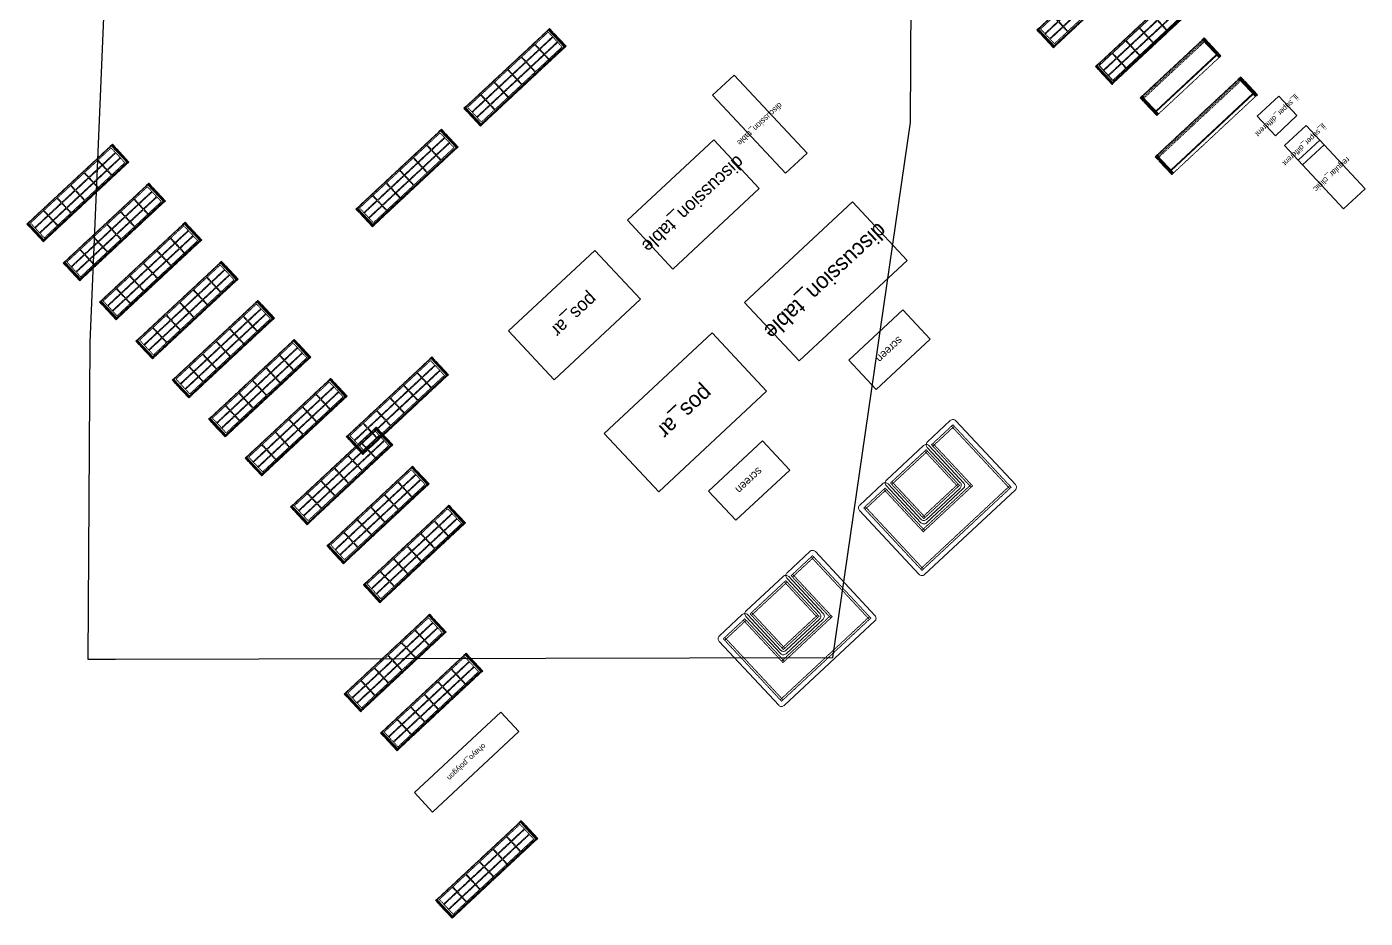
# Model space of a CAD drawing. Header units: metres. Extents: x 172 to 16228, y -2681 to 15684.
# Drawn here: x 2506 to 16228, y -2681 to 6462 of the extents above; entities that cross this region are included whole.
import ezdxf
from ezdxf.enums import TextEntityAlignment as Align

# ---------------------------------------------------------------- set-up
doc = ezdxf.new("R2010")
doc.units = ezdxf.units.M
doc.linetypes.add('a_p6_plan_L18$0$HIDDEN', pattern=[0.375, 0.25, -0.125])
doc.linetypes.add('ACAD_ISO03W100', pattern=[30, 12, -18])
for name, color, linetype in [('FixtureLabels', 2, 'Continuous'), ('Fixtures', 3, 'Continuous'), ('FloorPlan', 1, 'Continuous')]:
    doc.layers.add(name, color=color, linetype=linetype)
for name, color, linetype, lineweight in [('I-LK FF&E', 1, 'Continuous', 9), ('LN-ELEVATION-1', 81, 'Continuous', 13), ('LN-ELEVATION-2', 103, 'Continuous', 20), ('LN-ELEVATION-3', 125, 'a_p6_plan_L18$0$HIDDEN', 18), ('LN-ELEVATION-4', 145, 'Continuous', 13), ('LN-HATCH', 251, 'Continuous', 0)]:
    doc.layers.add(name, color=color, linetype=linetype, lineweight=lineweight)
pattern_1 = [(45, (7858054.0837, 3504049.203), (-4.4901280605, 4.4901280605), [])]
pattern_2 = [(45, (7858558.917, 3503823.203), (-4.4901280605, 4.4901280605), [])]
pattern_3 = [(45, (4208834.247, 1706614.74), (-4.4901280605, 4.4901280605), [])]
pattern_4 = [(45, (4209134.247, 1706614.74), (-4.4901280605, 4.4901280605), [])]

# ---------------------------------------------------------------- blocks, each defined once
blk = doc.blocks.new('12mm vc plan')
at = {"layer": 'LN-HATCH', "ltscale": 0.5}
h = blk.add_hatch(dxfattribs=at)
h.set_pattern_fill('ANSI31', color=256, scale=2)
h.set_pattern_definition([(45, (3760859.753, 1795248.936), (-4.490128061, 4.490128061), [])])
h.paths.add_polyline_path([(-1200, 250), (-1200, 60), (-1194, 60), (-1194, 50), (-1200, 50), (-1200, 6), (-1182, 6), (-1182, 250)])
h = blk.add_hatch(dxfattribs=at)
h.set_pattern_fill('ANSI31', color=256, scale=2)
h.set_pattern_definition(pattern_1)
h.paths.add_polyline_path([(0, 250), (0, 60), (-6, 60), (-6, 50), (0, 50), (0, 6), (-18, 6), (-18, 250)])
h = blk.add_hatch(dxfattribs=at)
h.set_pattern_fill('ANSI31', color=256, scale=2)
h.set_pattern_definition([(45, (7858047.0837, 3504049.203), (-4.4901280605, 4.4901280605), [])])
h.paths.add_polyline_path([(-1165, 6), (-1165, 0), (-1200, 0), (-1200, 6)])
h = blk.add_hatch(dxfattribs=at)
h.set_pattern_fill('ANSI31', color=256, scale=2)
h.set_pattern_definition(pattern_1)
h.paths.add_polyline_path([(-28, 6), (-28, 0), (0, 0), (0, 6)])
at = {"layer": 'LN-ELEVATION-1', "ltscale": 0.5}
for points in [[(-1200, 250), (-1200, 60), (-1194, 60), (-1194, 50), (-1200, 50), (-1200, 6), (-1182, 6), (-1182, 250)], [(-18, 238), (-1182, 238), (-1182, 244), (-18, 244)], [(0, 250), (0, 60), (-6, 60), (-6, 50), (0, 50), (0, 6), (-18, 6), (-18, 250)], [(-1165, 6), (-1165, 0), (-1200, 0), (-1200, 6)], [(-35, 6), (-35, 0), (0, 0), (0, 6)]]:
    blk.add_lwpolyline(points, close=True, dxfattribs=at)
at = {"layer": 'LN-ELEVATION-3', "ltscale": 0.5}
for p, q in [((-1182, 250), (-18, 250)), ((-1165, 6), (-35, 6)), ((-35, 0), (-1165, 0))]:
    blk.add_line(p, q, dxfattribs=at)
for points in [[(-1165, 226), (-35, 226), (-35, 18), (-1165, 18)], [(-1165, 226), (-983, 226), (-983, 162), (-1165, 162)], [(-1165, 90), (-983, 90), (-983, 154), (-1165, 154)], [(-975, 226), (-794, 226), (-794, 162), (-975, 162)], [(-975, 154), (-794, 154), (-794, 90), (-975, 90)], [(-786, 226), (-604, 226), (-604, 162), (-786, 162)], [(-786, 154), (-604, 154), (-604, 90), (-786, 90)], [(-596, 226), (-414, 226), (-414, 162), (-596, 162)], [(-596, 154), (-414, 154), (-414, 90), (-596, 90)], [(-406, 226), (-225, 226), (-225, 162), (-406, 162)], [(-406, 154), (-225, 154), (-225, 90), (-406, 90)], [(-217, 226), (-35, 226), (-35, 162), (-217, 162)], [(-217, 154), (-35, 154), (-35, 90), (-217, 90)], [(-1165, 82), (-983, 82), (-983, 18), (-1165, 18)], [(-975, 82), (-794, 82), (-794, 18), (-975, 18)], [(-786, 82), (-604, 82), (-604, 18), (-786, 18)], [(-596, 82), (-414, 82), (-414, 18), (-596, 18)], [(-406, 82), (-225, 82), (-225, 18), (-406, 18)], [(-217, 82), (-35, 82), (-35, 18), (-217, 18)]]:
    blk.add_lwpolyline(points, close=True, dxfattribs=at)
blk = doc.blocks.new('VC_FIXTURE_LARGE_3')
at = {"layer": 'I-LK FF&E', "xscale": -1}
blk.add_blockref('12MM VC PLAN', (0, 0), dxfattribs=at)
blk = doc.blocks.new('1010mm vc plan')
at = {"layer": 'LN-HATCH', "ltscale": 0.5}
h = blk.add_hatch(dxfattribs=at)
h.set_pattern_fill('ANSI31', color=256, scale=2)
h.set_pattern_definition([(45, (3761554.586, 1795022.936), (-4.490128061, 4.490128061), [])])
h.paths.add_polyline_path([(-505, 24), (-505, -166), (-499, -166), (-499, -176), (-505, -176), (-505, -220), (-487, -220), (-487, 24)])
h = blk.add_hatch(dxfattribs=at)
h.set_pattern_fill('ANSI31', color=256, scale=2)
h.set_pattern_definition(pattern_2)
h.paths.add_polyline_path([(505, 24), (505, -166), (499, -166), (499, -176), (505, -176), (505, -220), (487, -220), (487, 24)])
h = blk.add_hatch(dxfattribs=at)
h.set_pattern_fill('ANSI31', color=256, scale=2)
h.set_pattern_definition([(45, (7858741.917, 3503823.203), (-4.4901280605, 4.4901280605), [])])
h.paths.add_polyline_path([(-470, -220), (-470, -226), (-505, -226), (-505, -220)])
h = blk.add_hatch(dxfattribs=at)
h.set_pattern_fill('ANSI31', color=256, scale=2)
h.set_pattern_definition(pattern_2)
h.paths.add_polyline_path([(477, -220), (477, -226), (512, -226), (512, -220)])
at = {"layer": 'LN-ELEVATION-1', "ltscale": 0.5}
for points in [[(-505, 24), (-505, -166), (-499, -166), (-499, -176), (-505, -176), (-505, -220), (-487, -220), (-487, 24)], [(487, 12), (-487, 12), (-487, 18), (487, 18)], [(505, 24), (505, -166), (499, -166), (499, -176), (505, -176), (505, -220), (487, -220), (487, 24)], [(-470, -220), (-470, -226), (-505, -226), (-505, -220)], [(470, -220), (470, -226), (505, -226), (505, -220)]]:
    blk.add_lwpolyline(points, close=True, dxfattribs=at)
at = {"layer": 'LN-ELEVATION-2', "ltscale": 0.5}
blk.add_lwpolyline([(470, 0), (-470, 0), (-470, -208), (470, -208)], close=True, dxfattribs=at)
at = {"layer": 'LN-ELEVATION-3', "ltscale": 0.5}
for p, q in [((-487, 24), (487, 24)), ((-470, -220), (470, -220)), ((470, -226), (-470, -226))]:
    blk.add_line(p, q, dxfattribs=at)
for points in [[(-470, 0), (-289, 0), (-289, -64), (-470, -64)], [(-281, 0), (-99, 0), (-99, -64), (-281, -64)], [(-91, 0), (91, 0), (91, -64), (-91, -64)], [(99, 0), (281, 0), (281, -64), (99, -64)], [(289, 0), (470, 0), (470, -64), (289, -64)], [(-470, -136), (-289, -136), (-289, -72), (-470, -72)], [(-281, -72), (-99, -72), (-99, -136), (-281, -136)], [(-91, -72), (91, -72), (91, -136), (-91, -136)], [(99, -72), (281, -72), (281, -136), (99, -136)], [(289, -72), (470, -72), (470, -136), (289, -136)], [(-470, -144), (-289, -144), (-289, -208), (-470, -208)], [(-281, -144), (-99, -144), (-99, -208), (-281, -208)], [(-91, -144), (91, -144), (91, -208), (-91, -208)], [(99, -144), (281, -144), (281, -208), (99, -208)], [(289, -144), (470, -144), (470, -208), (289, -208)]]:
    blk.add_lwpolyline(points, close=True, dxfattribs=at)
blk = doc.blocks.new('VC_FIXTURE_MEDIUM_1')
at = {"layer": 'I-LK FF&E', "xscale": -1}
blk.add_blockref('1010MM VC PLAN', (512, 226), dxfattribs=at)
blk = doc.blocks.new('jj 900')
at = {"layer": 'LN-HATCH', "ltscale": 0.5}
h = blk.add_hatch(dxfattribs=at)
h.set_pattern_fill('ANSI31', color=256, scale=50)
h.set_pattern_definition([(45, (0, 0), (-4.419417, 4.419417), [])])
h.paths.add_polyline_path([(-912, 0), (-912, -190), (-906, -190), (-906, -200), (-912, -200), (-912, -244), (-887, -244), (-887, 0)])
h = blk.add_hatch(dxfattribs=at)
h.set_pattern_fill('ANSI31', color=256, scale=2)
h.set_pattern_definition(pattern_3)
h.paths.add_polyline_path([(-12, 0), (-12, -190), (-18, -190), (-18, -200), (-12, -200), (-12, -244), (-37, -244), (-37, 0)])
h = blk.add_hatch(dxfattribs=at)
h.set_pattern_fill('ANSI31', color=256, scale=2)
h.set_pattern_definition(pattern_4)
h.paths.add_polyline_path([(-37, -40), (-887, -40), (-887, -34), (-37, -34)])
h = blk.add_hatch(dxfattribs=at)
h.set_pattern_fill('ANSI31', color=256, scale=2)
h.set_pattern_definition(pattern_4)
h.paths.add_polyline_path([(-877, -244), (-877, -250), (-912, -250), (-912, -244)])
h = blk.add_hatch(dxfattribs=at)
h.set_pattern_fill('ANSI31', color=256, scale=2)
h.set_pattern_definition(pattern_3)
h.paths.add_polyline_path([(-47, -244), (-47, -250), (-12, -250), (-12, -244)])
at = {"layer": 'LN-ELEVATION-1', "ltscale": 0.5}
for points in [[(-912, 0), (-912, -190), (-906, -190), (-906, -200), (-912, -200), (-912, -244), (-887, -244), (-887, 0)], [(-12, 0), (-12, -190), (-18, -190), (-18, -200), (-12, -200), (-12, -244), (-37, -244), (-37, 0)], [(-37, -40), (-887, -40), (-887, -34), (-37, -34)], [(-877, -244), (-877, -250), (-912, -250), (-912, -244)], [(-47, -244), (-47, -250), (-12, -250), (-12, -244)]]:
    blk.add_lwpolyline(points, close=True, dxfattribs=at)
at = {"layer": 'LN-ELEVATION-3', "ltscale": 0.5}
for p, q in [((-887, 0), (-37, 0)), ((-877, -244), (-47, -244)), ((-47, -250), (-877, -250))]:
    blk.add_line(p, q, dxfattribs=at)
at = {"layer": 'LN-ELEVATION-4', "linetype": 'ACAD_ISO03W100', "ltscale": 0.05}
blk.add_lwpolyline([(-887, -220), (-37, -220), (-37, -232), (-887, -232)], close=True, dxfattribs=at)
blk = doc.blocks.new('JJ_FIXTURE_MEDIUM_2')
at = {"layer": 'I-LK FF&E'}
blk.add_blockref('JJ 900', (912, 250), dxfattribs=at)
blk = doc.blocks.new('jj 1200')
at = {"layer": 'LN-HATCH', "ltscale": 0.5}
h = blk.add_hatch(dxfattribs=at)
h.set_pattern_fill('ANSI31', color=256, scale=2)
h.set_pattern_definition([(45, (4097187.331, 1708800.267), (-4.4901280605, 4.4901280605), [])])
h.paths.add_polyline_path([(792, 220), (792, 30), (786, 30), (786, 20), (792, 20), (792, -24), (767, -24), (767, 220)])
h.paths.add_polyline_path([(-383, 180), (767, 180), (767, 186), (-383, 186)])
h.paths.add_polyline_path([(757, -24), (757, -30), (792, -30), (792, -24)])
h.paths.add_polyline_path([(-408, 220), (-408, 30), (-402, 30), (-402, 20), (-408, 20), (-408, -24), (-383, -24), (-383, 220)])
h.paths.add_polyline_path([(-373, -24), (-373, -30), (-408, -30), (-408, -24)])
at = {"layer": 'LN-ELEVATION-1', "ltscale": 0.5}
for points in [[(-408, 220), (-408, 30), (-402, 30), (-402, 20), (-408, 20), (-408, -24), (-383, -24), (-383, 220)], [(-383, 180), (767, 180), (767, 186), (-383, 186)], [(792, 220), (792, 30), (786, 30), (786, 20), (792, 20), (792, -24), (767, -24), (767, 220)], [(-373, -24), (-373, -30), (-408, -30), (-408, -24)], [(757, -24), (757, -30), (792, -30), (792, -24)]]:
    blk.add_lwpolyline(points, close=True, dxfattribs=at)
at = {"layer": 'LN-ELEVATION-3', "ltscale": 0.5}
for p, q in [((767, 220), (-383, 220)), ((757, -24), (-373, -24)), ((-373, -30), (757, -30))]:
    blk.add_line(p, q, dxfattribs=at)
at = {"layer": 'LN-ELEVATION-4', "linetype": 'ACAD_ISO03W100', "ltscale": 0.05}
blk.add_lwpolyline([(767, 0), (-383, 0), (-383, -12), (767, -12)], close=True, dxfattribs=at)
blk = doc.blocks.new('JJ_FIXTURE_LARGE_7')
at = {"layer": 'I-LK FF&E', "xscale": -1}
blk.add_blockref('JJ 1200', (792, 30), dxfattribs=at)
blk = doc.blocks.new('VC_FIXTURE_LARGE_4')
at = {"layer": 'I-LK FF&E', "xscale": -1}
blk.add_blockref('12MM VC PLAN', (0, 0), dxfattribs=at)
blk = doc.blocks.new('VC_FIXTURE_LARGE_5')
at = {"layer": 'I-LK FF&E', "xscale": -1}
blk.add_blockref('12MM VC PLAN', (0, 0), dxfattribs=at)
blk = doc.blocks.new('VC_FIXTURE_LARGE_6')
at = {"layer": 'I-LK FF&E', "xscale": -1}
blk.add_blockref('12MM VC PLAN', (0, 0), dxfattribs=at)
blk = doc.blocks.new('nesting tables')
at = {"layer": 'LN-ELEVATION-1'}
blk.add_lwpolyline([(315, 487.5), (635, 487.5, -0.4142136), (675, 447.5), (675, -447.5, -0.4142136), (635, -487.5), (-635, -487.5, -0.4142136), (-675, -447.5), (-675, 447.5, -0.4142136), (-635, 487.5), (-315, 487.5, -0.4142136), (-275, 447.5), (-275, -47.5, 0.4142136), (-235, -87.5), (235, -87.5, 0.4142136), (275, -47.5), (275, 447.5, -0.4142136)], format="xyb", close=True, dxfattribs=at)
at = {"layer": 'LN-ELEVATION-2', "color": 0, "linetype": 'ByBlock', "lineweight": -2}
blk.add_lwpolyline([(-300, 447.5), (-300, -72.5, 0.4142136), (-260, -112.5), (260, -112.5, 0.4142136), (300, -72.5), (300, 447.5, 0.4142136), (260, 487.5), (-260, 487.5, 0.4142136)], format="xyb", close=True, dxfattribs=at)
at = {"layer": 'LN-ELEVATION-3'}
for points in [[(325, 437.5), (625, 437.5), (625, -437.5), (-625, -437.5), (-625, 437.5), (-325, 437.5), (-325, -137.5), (325, -137.5)], [(-605, 417.5), (-605, 437.5), (-625, 437.5), (-625, 417.5)], [(345, 417.5), (605, 417.5), (605, -417.5), (-605, -417.5), (-605, 417.5), (-345, 417.5), (-345, -157.5), (345, -157.5)], [(-325, 437.5), (-325, 417.5), (-345, 417.5), (-345, 437.5)], [(-250, 437.5), (-250, -62.5), (250, -62.5), (250, 437.5)], [(-230, 417.5), (-230, 437.5), (-250, 437.5), (-250, 417.5)], [(-230, 417.5), (-230, -42.5), (230, -42.5), (230, 417.5)], [(230, 417.5), (230, 437.5), (250, 437.5), (250, 417.5)], [(345, 417.5), (345, 437.5), (325, 437.5), (325, 417.5)], [(605, 417.5), (605, 437.5), (625, 437.5), (625, 417.5)], [(-230, -42.5), (-230, -62.5), (-250, -62.5), (-250, -42.5)], [(230, -42.5), (230, -62.5), (250, -62.5), (250, -42.5)], [(-325, -137.5), (-325, -157.5), (-345, -157.5), (-345, -137.5)], [(325, -137.5), (325, -157.5), (345, -157.5), (345, -137.5)], [(-605, -417.5), (-605, -437.5), (-625, -437.5), (-625, -417.5)], [(605, -417.5), (605, -437.5), (625, -437.5), (625, -417.5)]]:
    blk.add_lwpolyline(points, close=True, dxfattribs=at)
blk = doc.blocks.new('SOFA_2')
at = {"layer": 'I-LK FF&E', "rotation": 180}
blk.add_blockref('NESTING TABLES', (675, 487.5), dxfattribs=at)
blk = doc.blocks.new('SOFA_3')
at = {"layer": 'I-LK FF&E', "rotation": 180}
blk.add_blockref('NESTING TABLES', (675, 487.5), dxfattribs=at)
blk = doc.blocks.new('VC_FIXTURE_LARGE_7')
at = {"layer": 'I-LK FF&E', "xscale": -1}
blk.add_blockref('12MM VC PLAN', (0, 0), dxfattribs=at)
blk = doc.blocks.new('VC_FIXTURE_LARGE_8')
at = {"layer": 'I-LK FF&E', "xscale": -1}
blk.add_blockref('12MM VC PLAN', (0, 0), dxfattribs=at)
blk = doc.blocks.new('VC_FIXTURE_LARGE_9')
at = {"layer": 'I-LK FF&E', "xscale": -1}
blk.add_blockref('12MM VC PLAN', (0, 0), dxfattribs=at)
blk = doc.blocks.new('VC_FIXTURE_LARGE_10')
at = {"layer": 'I-LK FF&E', "xscale": -1}
blk.add_blockref('12MM VC PLAN', (0, 0), dxfattribs=at)
blk = doc.blocks.new('VC_FIXTURE_LARGE_11')
at = {"layer": 'I-LK FF&E', "xscale": -1}
blk.add_blockref('12MM VC PLAN', (0, 0), dxfattribs=at)
blk = doc.blocks.new('VC_FIXTURE_LARGE_12')
at = {"layer": 'I-LK FF&E', "xscale": -1}
blk.add_blockref('12MM VC PLAN', (0, 0), dxfattribs=at)
blk = doc.blocks.new('VC_FIXTURE_LARGE_13')
at = {"layer": 'I-LK FF&E', "xscale": -1}
blk.add_blockref('12MM VC PLAN', (0, 0), dxfattribs=at)
blk = doc.blocks.new('VC_FIXTURE_LARGE_14')
at = {"layer": 'I-LK FF&E', "xscale": -1}
blk.add_blockref('12MM VC PLAN', (0, 0), dxfattribs=at)
blk = doc.blocks.new('VC_FIXTURE_LARGE_15')
at = {"layer": 'I-LK FF&E', "xscale": -1}
blk.add_blockref('12MM VC PLAN', (0, 0), dxfattribs=at)
blk = doc.blocks.new('VC_FIXTURE_LARGE_16')
at = {"layer": 'I-LK FF&E', "xscale": -1}
blk.add_blockref('12MM VC PLAN', (0, 0), dxfattribs=at)
blk = doc.blocks.new('VC_FIXTURE_LARGE_17')
at = {"layer": 'I-LK FF&E', "xscale": -1}
blk.add_blockref('12MM VC PLAN', (0, 0), dxfattribs=at)
blk = doc.blocks.new('VC_FIXTURE_LARGE_18')
at = {"layer": 'I-LK FF&E', "xscale": -1}
blk.add_blockref('12MM VC PLAN', (0, 0), dxfattribs=at)
blk = doc.blocks.new('VC_FIXTURE_LARGE_19')
at = {"layer": 'I-LK FF&E', "xscale": -1}
blk.add_blockref('12MM VC PLAN', (0, 0), dxfattribs=at)

msp = doc.modelspace()

# ---------------------------------------------------------------- linework, layer by layer
at = {"layer": 'Fixtures'}
for points in [[(9759, 5966), (9537, 5760), (10283, 4960), (10505, 5166)], [(15342, 5750), (15120, 5544), (15307, 5344), (15528, 5550)], [(15621, 5450), (15400, 5244), (15586, 5044), (15808, 5250)], [(9549, 5303), (8663, 4478), (9130, 3977), (10015, 4803)], [(15761, 5300), (15540, 5094), (16006, 4594), (16228, 4800)], [(10971, 4666), (9864, 3634), (10423, 3034), (11531, 4066)], [(8331, 4168), (7445, 3342), (7912, 2842), (8797, 3668)], [(11487, 3558), (10933, 3042), (11213, 2742), (11767, 3258)], [(9532, 3324), (8425, 2292), (8984, 1692), (10091, 2724)], [(10048, 2216), (9494, 1700), (9774, 1400), (10328, 1916)], [(7365, -567), (6479, -1392), (6665, -1592), (7551, -767)]]:
    msp.add_lwpolyline(points, close=True, dxfattribs=at)
at = {"layer": 'FloorPlan'}
msp.add_lwpolyline([(11564, 5480), (11608, 13084), (11608, 13084), (9145, 13098), (8375, 13102), (6802, 12770), (3517, 11925), (3151, 3227), (3132, -23), (3132, -23), (3415, -25), (10771, -8), (10771, -8)], close=True, dxfattribs=at)

# ---------------------------------------------------------------- block references
at = {"rotation": -137}
for name, p in [('VC_FIXTURE_LARGE_3', (13739, 7247)), ('VC_FIXTURE_MEDIUM_1', (14205, 6747)), ('VC_FIXTURE_LARGE_4', (7865, 6444)), ('JJ_FIXTURE_MEDIUM_2', (14578, 6347)), ('JJ_FIXTURE_LARGE_7', (14951, 5947)), ('VC_FIXTURE_LARGE_5', (6757, 5411)), ('VC_FIXTURE_LARGE_7', (3383, 5257)), ('VC_FIXTURE_LARGE_8', (3756, 4857)), ('VC_FIXTURE_LARGE_9', (4129, 4457)), ('VC_FIXTURE_LARGE_10', (4502, 4056)), ('VC_FIXTURE_LARGE_11', (4875, 3656)), ('VC_FIXTURE_LARGE_12', (5248, 3256)), ('VC_FIXTURE_LARGE_6', (6659, 3076)), ('VC_FIXTURE_LARGE_13', (5621, 2856)), ('VC_FIXTURE_LARGE_14', (6088, 2356)), ('SOFA_2', (12003, 2450)), ('VC_FIXTURE_LARGE_15', (6461, 1956)), ('VC_FIXTURE_LARGE_16', (6834, 1556)), ('SOFA_3', (10564, 1108)), ('VC_FIXTURE_LARGE_17', (6636, 437)), ('VC_FIXTURE_LARGE_18', (7009, 37)), ('VC_FIXTURE_LARGE_19', (7575, -1680))]:
    msp.add_blockref(name, p, dxfattribs=at)

# ---------------------------------------------------------------- texts
at = {"layer": 'FixtureLabels'}
for s, height, p in [('jj_super_different', 54.7, (15324, 5547)), ('discussion_table', 60.55, (10021, 5463)), ('jj_super_different', 54.7, (15604, 5247)), ('discussion_table', 136.75, (9339, 4640)), ('regular_clinic', 60.55, (15884, 4947)), ('discussion_table', 164.1, (10697, 3850)), ('pos_ar', 136.7, (8121, 3505)), ('screen', 82, (11350, 3150)), ('pos_ar', 164.1, (9258, 2508)), ('screen', 82, (9911, 1808)), ('ohayo_polygon', 54.7, (7015, -1080))]:
    msp.add_text(s, height=height, rotation=-137, dxfattribs=at).set_placement(p, align=Align.MIDDLE_CENTER)

doc.saveas('drawing.dxf')
